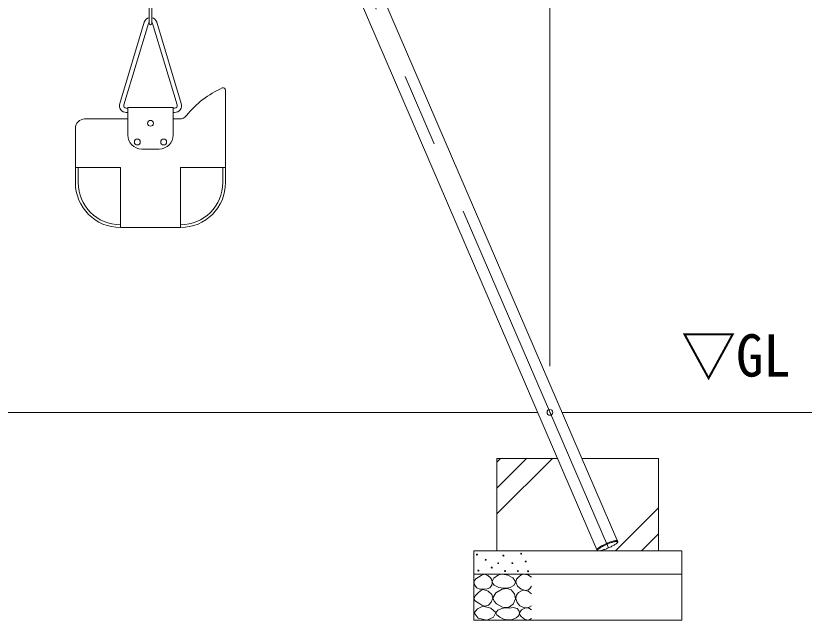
# Model space of a CAD drawing. Units: millimetres, scale not verified. Extents: x 0 to 420, y 0 to 297.
# Drawn here: x 180.42 to 214.55, y 64.27 to 90.44 of the extents above; entities that cross this region are included whole.
import ezdxf
from ezdxf.enums import TextEntityAlignment as Align

# ---------------------------------------------------------------- set-up
doc = ezdxf.new("R2010")
doc.units = ezdxf.units.MM
doc.header["$LTSCALE"] = 0.5
doc.header["$PDMODE"] = 32
doc.header["$PDSIZE"] = 0.25
doc.linetypes.add('USER2', pattern=[50.8, 31.75, -6.35, 6.35, -6.35])
doc.layers.add('LY_5', color=2, linetype='Continuous', lineweight=18)
doc.layers.add('LY_6', color=7, linetype='Continuous', lineweight=0)
doc.styles.add('ＭＳ ゴシック', font='')
doc.styles.get('ＭＳ ゴシック').set_extended_font_data('MS Gothic')

# ---------------------------------------------------------------- blocks, each defined once
blk = doc.blocks.new('-001-MS_2')
at = {"color": 7, "linetype": 'Continuous', "lineweight": 0}
for p, q in [((3.92, 89.34), (0.27, 83.88)), ((9.77, 93.38), (3.92, 89.34)), ((15.99, 96.86), (9.77, 93.38)), ((22.45, 99.4), (15.99, 96.86)), ((29.91, 96.94), (22.45, 99.4)), ((36.07, 92.11), (29.91, 96.94)), ((39.03, 87.18), (36.07, 92.11)), ((39.88, 81.98), (39.03, 87.18)), ((43.36, 91), (39.71, 84.09)), ((51.33, 96.79), (43.36, 91)), ((56.97, 98.88), (51.33, 96.79)), ((61.87, 99.49), (56.97, 98.88)), ((73.64, 97.86), (61.87, 99.49)), ((84.31, 91.65), (73.64, 97.86)), ((89.01, 86.31), (84.31, 91.65)), ((89.98, 81.65), (89.01, 86.31)), ((92.65, 88.94), (90.78, 82.21)), ((97.12, 94.25), (92.65, 88.94)), ((102.27, 97.95), (97.12, 94.25)), ((107.89, 99.64), (102.27, 97.95)), ((116.57, 98.15), (107.89, 99.64)), ((125, 93.3), (116.57, 98.15)), ((0.27, 83.88), (1.28, 76.29)), ((1.28, 76.29), (6.29, 69.94)), ((6.29, 69.94), (13.15, 67.35)), ((28.48, 67.69), (34.81, 70.25)), ((34.81, 70.25), (38.56, 75.54)), ((38.56, 75.54), (39.88, 81.98)), ((39.71, 84.09), (40.58, 80.12)), ((40.58, 80.12), (44.3, 75.71)), ((44.3, 75.71), (53.79, 70.93)), ((53.79, 70.93), (63.76, 69.49)), ((72.24, 68.87), (61.06, 67.6)), ((63.76, 69.49), (71.12, 69.32)), ((71.12, 69.32), (78.63, 70.84)), ((81.06, 65.44), (72.24, 68.87)), ((78.63, 70.84), (86.23, 75.46)), ((86.23, 75.46), (89.98, 81.65)), ((90.78, 82.21), (94.45, 73.44)), ((94.45, 73.44), (102.5, 67)), ((118.03, 65.73), (122.08, 69.11)), ((122.08, 69.11), (125, 73.65)), ((2.69, 52.66), (0.27, 45.85)), ((9.14, 59.48), (2.69, 52.66)), ((14.58, 63.66), (9.14, 59.48)), ((13.15, 67.35), (20.86, 67.08)), ((19.91, 66.45), (14.58, 63.66)), ((31.08, 63.24), (19.91, 66.45)), ((20.86, 67.08), (28.48, 67.69)), ((39.24, 55.99), (31.08, 63.24)), ((40.76, 47.48), (39.24, 55.99)), ((47.31, 59.54), (41.33, 48.68)), ((61.06, 67.6), (47.31, 59.54)), ((87.97, 57.29), (81.06, 65.44)), ((90.25, 46.52), (87.97, 57.29)), ((92.41, 54.25), (90.78, 47.04)), ((96.8, 60.03), (92.41, 54.25)), ((102.77, 63.87), (96.8, 60.03)), ((102.5, 67), (110.8, 64.62)), ((109.47, 65.1), (102.77, 63.87)), ((117.54, 62.64), (109.47, 65.1)), ((110.8, 64.62), (118.03, 65.73)), ((124.68, 57.18), (117.54, 62.64)), ((0.27, 45.85), (3.9, 41.03)), ((3.9, 41.03), (10.41, 36.67)), ((10.41, 36.67), (17.05, 32.38)), ((31.36, 32.78), (37.66, 39.2)), ((37.66, 39.2), (40.76, 47.48)), ((41.33, 48.68), (43.97, 41.48)), ((43.97, 41.48), (49.17, 35.16)), ((49.17, 35.16), (61.76, 28.31)), ((75.12, 27.32), (85.4, 34.78)), ((85.4, 34.78), (90.25, 46.52)), ((90.78, 47.04), (93.44, 38.43)), ((93.44, 38.43), (99.65, 31.51)), ((7.78, 24.5), (0.96, 15.68)), ((19.09, 30.52), (7.78, 24.5)), ((17.05, 32.38), (23.72, 30.33)), ((36.88, 25.89), (19.09, 30.52)), ((23.72, 30.33), (31.36, 32.78)), ((47.66, 16.78), (36.88, 25.89)), ((51.59, 21.5), (47.28, 16.1)), ((60.52, 25.56), (51.59, 21.5)), ((68.66, 27), (60.52, 25.56)), ((61.76, 28.31), (75.12, 27.32)), ((76.2, 26.37), (68.66, 27)), ((85.1, 27.83), (76.2, 26.37)), ((93.5, 25.29), (85.1, 27.83)), ((97.57, 20.71), (93.5, 25.29)), ((98.63, 15.56), (97.57, 20.71)), ((102.98, 22.43), (98.7, 15.67)), ((99.65, 31.51), (107.29, 27.64)), ((111.69, 26.76), (102.98, 22.43)), ((107.29, 27.64), (114.86, 26.76)), ((118.98, 25.96), (111.69, 26.76)), ((114.86, 26.76), (120.01, 28.2)), ((125, 22.64), (118.98, 25.96)), ((120.01, 28.2), (124.68, 30.88)), ((0.96, 15.68), (9.45, 4.41)), ((9.45, 4.41), (27.89, 0.3)), ((27.89, 0.3), (42.24, 6.41)), ((42.24, 6.41), (47.66, 16.78)), ((47.28, 16.1), (49.96, 11.42)), ((49.96, 11.42), (55.93, 6.91)), ((55.93, 6.91), (62.4, 3.07)), ((62.4, 3.07), (69.71, 0.69)), ((69.71, 0.69), (81.56, 0.93)), ((81.56, 0.93), (91.88, 5.02)), ((91.88, 5.02), (96.58, 9.83)), ((96.58, 9.83), (98.63, 15.56)), ((98.7, 15.67), (99.31, 12)), ((99.31, 12), (102.19, 7.75)), ((102.19, 7.75), (109.35, 2.28)), ((109.35, 2.28), (116.76, 0.46)), ((116.76, 0.46), (121.06, 1.51)), ((121.06, 1.51), (125, 3.63))]:
    blk.add_line(p, q, dxfattribs=at)
for centre in [(6.61, 142.18), (63.96, 139.96), (102.42, 144.09), (25.62, 130.77), (52.55, 123.48), (83.5, 123.55), (112.42, 127.06), (9.77, 107.32), (38.61, 113.98), (67.44, 106.37), (95.12, 106.52), (117.28, 105.98)]:
    blk.add_circle(centre, 1, dxfattribs=at)

msp = doc.modelspace()

# ---------------------------------------------------------------- linework, layer by layer
at = {"layer": 'LY_5', "color": 7, "linetype": 'USER2', "lineweight": 0}
msp.add_line((206.074, 67.3976), (186.75, 112.2303), dxfattribs=at)
at = {"layer": 'LY_5', "color": 7, "lineweight": 0}
for p, q in [((206.4869, 67.6674), (188.2009, 110.0919)), ((205.5942, 67.2827), (187.3074, 109.7094)), ((184.9168, 86.6344), (185.982, 90.1604)), ((186.518, 90.1604), (187.5832, 86.6344)), ((185.0987, 86.5795), (186.1638, 90.1055)), ((186.3362, 90.1055), (187.4013, 86.5795)), ((189.5, 83.2177), (189.5, 87.2179)), ((185.204, 86.4377), (185.27, 86.4377)), ((185.27, 86.4677), (187.23, 86.4677)), ((185.27, 85.2677), (185.27, 86.4677)), ((187.23, 85.2677), (187.23, 86.4677)), ((187.23, 86.4377), (187.296, 86.4377)), ((185.204, 86.2477), (185.27, 86.2477)), ((187.23, 86.2477), (187.296, 86.2477)), ((183.4, 85.9677), (185.27, 85.9677)), ((187.23, 85.9677), (187.501, 85.9677)), ((183, 83.2177), (183, 85.5677)), ((185.87, 84.6677), (186.63, 84.6677)), ((184.95, 81.2677), (187.55, 81.2677)), ((203.0146, 73.2677), (169.4854, 73.2677)), ((217.25, 73.2677), (204.073, 73.2677)), ((201.25, 68.8693), (203.6484, 71.2677)), ((201.25, 69.9918), (202.5259, 71.2677)), ((201.25, 71.1143), (201.4034, 71.2677)), ((203.8766, 71.2677), (201.25, 71.2677)), ((201.25, 71.2677), (201.25, 67.2677)), ((208.25, 71.2677), (204.9351, 71.2677)), ((208.25, 67.2677), (208.25, 71.2677)), ((206.3836, 67.2677), (208.25, 69.1341)), ((207.5062, 67.2677), (208.25, 68.0115)), ((206.0852, 67.5848), (206.1238, 67.5997)), ((206.1238, 67.5997), (206.1618, 67.6137)), ((206.1618, 67.6137), (206.1989, 67.6266)), ((206.1989, 67.6266), (206.2348, 67.6384)), ((206.2348, 67.6384), (206.2692, 67.6489)), ((206.2692, 67.6489), (206.3018, 67.6581)), ((206.3018, 67.6581), (206.3325, 67.6659)), ((206.3325, 67.6659), (206.361, 67.6722)), ((206.361, 67.6722), (206.387, 67.6771)), ((206.387, 67.6771), (206.4104, 67.6804)), ((206.4253, 67.5882), (206.4039, 67.5726)), ((206.4104, 67.6804), (206.4309, 67.6822)), ((206.4438, 67.6029), (206.4253, 67.5882)), ((206.4309, 67.6822), (206.4485, 67.6823)), ((206.4592, 67.6167), (206.4438, 67.6029)), ((206.4485, 67.6823), (206.463, 67.6809)), ((206.4714, 67.6293), (206.4592, 67.6167)), ((206.463, 67.6809), (206.4743, 67.678)), ((206.4803, 67.6408), (206.4714, 67.6293)), ((206.4743, 67.678), (206.4822, 67.6735)), ((206.4859, 67.6511), (206.4803, 67.6408)), ((206.4822, 67.6735), (206.4869, 67.6674)), ((206.4881, 67.66), (206.4859, 67.6511)), ((206.4869, 67.6674), (206.4881, 67.66)), ((200.25, 67.2677), (209.25, 67.2677)), ((200.25, 67.2677), (200.25, 64.2677)), ((205.593, 67.2902), (205.5952, 67.2991)), ((205.5942, 67.2827), (205.593, 67.2902)), ((205.5989, 67.2767), (205.5942, 67.2827)), ((205.5952, 67.2991), (205.6008, 67.3093)), ((205.6068, 67.2722), (205.5989, 67.2767)), ((205.6008, 67.3093), (205.6097, 67.3208)), ((205.6181, 67.2692), (205.6068, 67.2722)), ((205.6097, 67.3208), (205.6219, 67.3335)), ((205.6326, 67.2678), (205.6181, 67.2692)), ((205.6219, 67.3335), (205.6373, 67.3472)), ((205.6502, 67.268), (205.6326, 67.2678)), ((205.6373, 67.3472), (205.6558, 67.3619)), ((205.6707, 67.2697), (205.6502, 67.268)), ((205.6558, 67.3619), (205.6772, 67.3775)), ((205.6941, 67.273), (205.6707, 67.2697)), ((205.6772, 67.3775), (205.7013, 67.3938)), ((205.7201, 67.2779), (205.6941, 67.273)), ((205.7013, 67.3938), (205.7281, 67.4108)), ((205.7486, 67.2842), (205.7201, 67.2779)), ((205.7281, 67.4108), (205.7572, 67.4282)), ((205.7793, 67.292), (205.7486, 67.2842)), ((205.7572, 67.4282), (205.7885, 67.446)), ((205.8119, 67.3012), (205.7793, 67.292)), ((205.7885, 67.446), (205.8217, 67.464)), ((205.8463, 67.3118), (205.8119, 67.3012)), ((205.8217, 67.464), (205.8565, 67.4821)), ((205.8822, 67.3235), (205.8463, 67.3118)), ((205.8565, 67.4821), (205.8928, 67.5001)), ((205.9193, 67.3364), (205.8822, 67.3235)), ((205.8928, 67.5001), (205.9302, 67.518)), ((205.9573, 67.3504), (205.9193, 67.3364)), ((205.9302, 67.518), (205.9684, 67.5355)), ((205.9959, 67.3653), (205.9573, 67.3504)), ((205.9684, 67.5355), (206.0071, 67.5526)), ((206.0349, 67.3811), (205.9959, 67.3653)), ((206.0071, 67.5526), (206.0462, 67.569)), ((206.074, 67.3976), (206.0349, 67.3811)), ((206.0462, 67.569), (206.0852, 67.5848)), ((206.1127, 67.4146), (206.074, 67.3976)), ((206.1509, 67.4322), (206.1127, 67.4146)), ((206.1883, 67.45), (206.1509, 67.4322)), ((206.2246, 67.468), (206.1883, 67.45)), ((206.2594, 67.4861), (206.2246, 67.468)), ((206.2926, 67.5041), (206.2594, 67.4861)), ((206.3239, 67.5219), (206.2926, 67.5041)), ((206.353, 67.5394), (206.3239, 67.5219)), ((206.3798, 67.5563), (206.353, 67.5394)), ((206.4039, 67.5726), (206.3798, 67.5563)), ((209.25, 64.2677), (209.25, 67.2677)), ((200.25, 66.2677), (209.25, 66.2677)), ((200.25, 64.2677), (209.25, 64.2677))]:
    msp.add_line(p, q, dxfattribs=at)
at = {"layer": 'LY_5'}
for p, q in [((186.19, 90.1094), (186.19, 90.9294)), ((186.31, 90.1094), (186.31, 90.9294)), ((183, 83.8677), (184.95, 83.8677)), ((183.12, 83.2177), (183.12, 83.8677)), ((184.95, 83.8677), (184.95, 81.2677)), ((187.55, 83.8677), (187.55, 81.2677)), ((187.55, 83.8677), (189.5, 83.8677)), ((189.38, 83.2177), (189.38, 83.8677)), ((205.9336, 67.563), (205.9916, 67.5887)), ((205.9916, 67.5887), (206.0501, 67.6132)), ((206.0501, 67.6132), (206.1082, 67.6359)), ((206.1082, 67.6359), (206.1649, 67.6565)), ((206.1649, 67.6565), (206.2192, 67.6745)), ((206.2192, 67.6745), (206.2702, 67.6898)), ((206.2702, 67.6898), (206.3169, 67.7021)), ((206.3169, 67.7021), (206.3587, 67.711)), ((206.3587, 67.711), (206.3948, 67.7166)), ((206.3948, 67.7166), (206.4245, 67.7186)), ((206.4245, 67.7186), (206.4474, 67.7171)), ((206.4474, 67.7171), (206.4631, 67.7121)), ((206.4631, 67.7121), (206.4713, 67.7036)), ((205.5781, 67.3306), (205.5852, 67.3455)), ((205.5787, 67.3189), (205.5781, 67.3306)), ((205.5852, 67.3455), (205.5998, 67.3632)), ((205.5998, 67.3632), (205.6217, 67.3834)), ((205.6217, 67.3834), (205.6505, 67.4058)), ((205.6505, 67.4058), (205.6857, 67.43)), ((205.6857, 67.43), (205.7268, 67.4556)), ((205.7268, 67.4556), (205.7729, 67.4822)), ((205.7729, 67.4822), (205.8233, 67.5092)), ((205.8233, 67.5092), (205.8772, 67.5363)), ((205.8772, 67.5363), (205.9336, 67.563))]:
    msp.add_line(p, q, dxfattribs=at)
for centre in [(186.25, 85.7816), (185.6804, 84.9715), (186.8196, 84.9715)]:
    msp.add_circle(centre, 0.1266, dxfattribs=at)
at = {"layer": 'LY_5', "color": 7, "lineweight": 0}
for centre, radius, start, end in [((186.25, 90.0794), 0.28, 102.37363, 163.19131), ((186.25, 90.0794), 0.09, 131.81032, 163.19131), ((186.25, 90.0794), 0.28, 16.80869, 77.62637), ((186.25, 90.0794), 0.09, 16.80869, 48.18968), ((190.9794, 83.6085), 4.0399, 113.63305, 141.57657), ((189.4, 87.2179), 0.1, 0, 113.63305), ((185.204, 86.5477), 0.3, 163.19131, 270), ((185.204, 86.5477), 0.11, 163.19131, 270), ((187.296, 86.5477), 0.3, 270, 16.80869), ((187.296, 86.5477), 0.11, 270, 16.80869), ((187.501, 86.3677), 0.4, 270, 321.57657), ((183.4, 85.5677), 0.4, 90, 180), ((185.87, 85.2677), 0.6, 180, 270), ((186.63, 85.2677), 0.6, 270, 0), ((184.95, 83.2177), 1.95, 180, 270), ((187.55, 83.2177), 1.95, 270, 0)]:
    msp.add_arc(centre, radius, start, end, dxfattribs=at)
at = {"layer": 'LY_5'}
for centre, radius, start, end in [((186.25, 90.1094), 0.06, 180, 0), ((184.95, 83.2177), 1.83, 180, 270), ((187.55, 83.2177), 1.83, 270, 0)]:
    msp.add_arc(centre, radius, start, end, dxfattribs=at)
at = {"layer": 'LY_6'}
msp.add_line((203.5438, 75.2677), (203.5438, 124.3627), dxfattribs=at)
msp.add_point((203.5438, 73.2677), dxfattribs=at)

# ---------------------------------------------------------------- block references
at = {"layer": 'LY_6', "xscale": 0.02, "yscale": 0.02}
msp.add_blockref('-001-MS_2', (200.25, 64.2677), dxfattribs=at)

# ---------------------------------------------------------------- texts
at = {"layer": 'LY_6', "style": 'ＭＳ ゴシック', "width": 0.95}
msp.add_text('▽GL', height=1.833, dxfattribs=at).set_placement((209.2252, 74.2677), align=Align.BOTTOM_LEFT)

doc.saveas('drawing.dxf')
